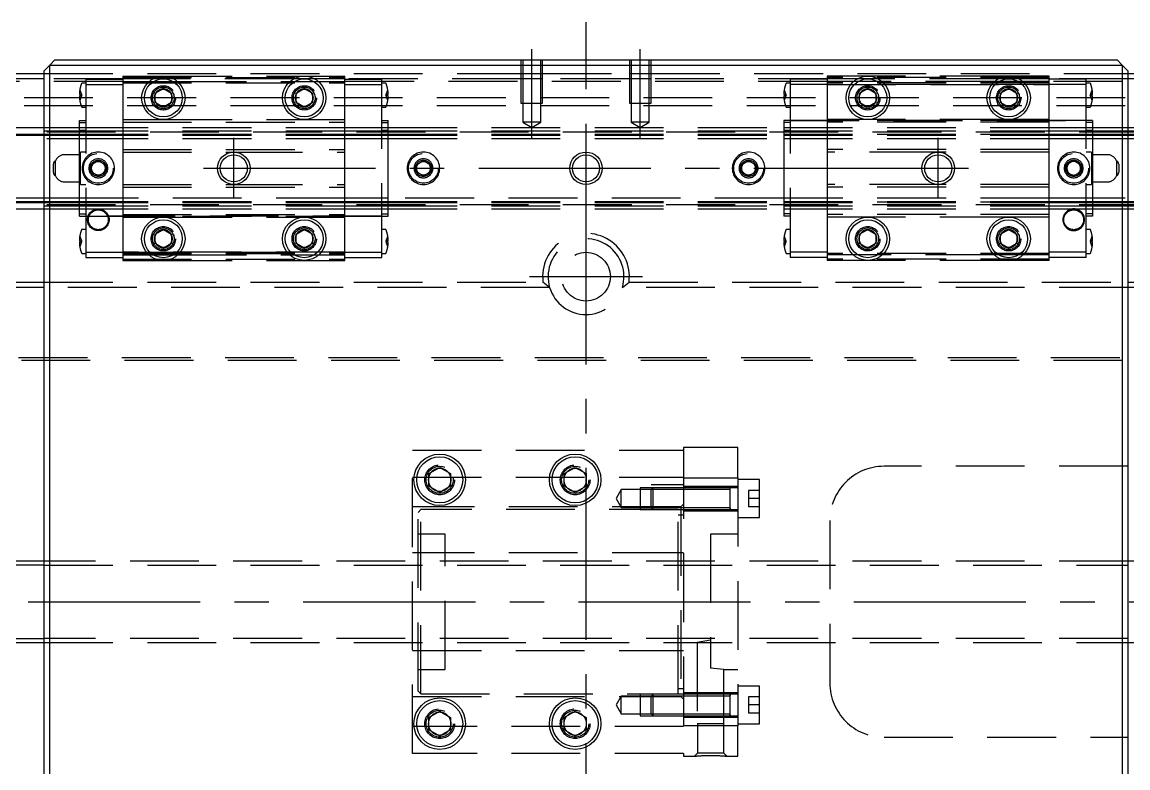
# Model space of a CAD drawing. Extents: x -48 to 827, y -352 to 107.
# Drawn here: x 185.9 to 390, y -30.7 to 107 of the extents above; entities that cross this region are included whole.
import ezdxf

# ---------------------------------------------------------------- set-up
doc = ezdxf.new("R2010")
doc.units = 0
doc.linetypes.add('CENTER', pattern=[50.8, 31.75, -6.35, 6.35, -6.35])
doc.linetypes.add('DASHED', pattern=[19.05, 12.7, -6.35])
doc.layers.get('0').update_dxf_attribs({"linetype": 'CONTINUOUS'})
doc.layers.add('CENTER', color=1, linetype='CENTER')

msp = doc.modelspace()

# ---------------------------------------------------------------- linework, layer by layer
at = {"color": 7, "linetype": 'CONTINUOUS'}
for p, q in [((192, 100), (191, 99)), ((192, 100), (388, 100)), ((389, 99), (388, 100)), ((191, 99), (190, 98)), ((190, -98), (190, 98)), ((191, 99), (191, -99)), ((389, 99), (191, 99)), ((390, 98), (389, 99)), ((389, -99), (389, 99)), ((390, 98), (390, -98)), ((190, 96.5), (1, 96.5)), ((2, 97.5), (190, 97.5)), ((390, 97.5), (578, 97.5)), ((579, 96.5), (390, 96.5)), ((210.5, 93.87), (212, 94.73)), ((212, 94.73), (213.5, 93.87)), ((236.5, 93.87), (238, 94.73)), ((238, 94.73), (239.5, 93.87)), ((340.5, 93.87), (342, 94.73)), ((342, 94.73), (343.5, 93.87)), ((366.5, 93.87), (368, 94.73)), ((368, 94.73), (369.5, 93.87)), ((210.5, 92.13), (210.5, 93.87)), ((212, 91.27), (210.5, 92.13)), ((213.5, 92.13), (212, 91.27)), ((213.5, 93.87), (213.5, 92.13)), ((236.5, 92.13), (236.5, 93.87)), ((238, 91.27), (236.5, 92.13)), ((239.5, 92.13), (238, 91.27)), ((239.5, 93.87), (239.5, 92.13)), ((340.5, 92.13), (340.5, 93.87)), ((342, 91.27), (340.5, 92.13)), ((343.5, 92.13), (342, 91.27)), ((343.5, 93.87), (343.5, 92.13)), ((366.5, 92.13), (366.5, 93.87)), ((368, 91.27), (366.5, 92.13)), ((369.5, 92.13), (368, 91.27)), ((369.5, 93.87), (369.5, 92.13)), ((0, 87.5), (190, 87.5)), ((0, 86.32), (190, 86.32)), ((0, 86.1), (190, 86.1)), ((390, 87.5), (580, 87.5)), ((390, 86.32), (580, 86.32)), ((390, 86.1), (580, 86.1)), ((0, 73.9), (190, 73.9)), ((0, 73.68), (190, 73.68)), ((390, 73.9), (580, 73.9)), ((390, 73.68), (580, 73.68)), ((0, 72.5), (190, 72.5)), ((390, 72.5), (580, 72.5)), ((210.5, 67.87), (212, 68.73)), ((210.5, 66.13), (210.5, 67.87)), ((212, 68.73), (213.5, 67.87)), ((213.5, 67.87), (213.5, 66.13)), ((236.5, 67.87), (238, 68.73)), ((236.5, 66.13), (236.5, 67.87)), ((238, 68.73), (239.5, 67.87)), ((239.5, 67.87), (239.5, 66.13)), ((340.5, 67.87), (342, 68.73)), ((340.5, 66.13), (340.5, 67.87)), ((342, 68.73), (343.5, 67.87)), ((343.5, 67.87), (343.5, 66.13)), ((366.5, 67.87), (368, 68.73)), ((366.5, 66.13), (366.5, 67.87)), ((368, 68.73), (369.5, 67.87)), ((369.5, 67.87), (369.5, 66.13)), ((212, 65.27), (210.5, 66.13)), ((213.5, 66.13), (212, 65.27)), ((238, 65.27), (236.5, 66.13)), ((239.5, 66.13), (238, 65.27)), ((342, 65.27), (340.5, 66.13)), ((343.5, 66.13), (342, 65.27)), ((368, 65.27), (366.5, 66.13)), ((369.5, 66.13), (368, 65.27)), ((190, 58), (176.71, 58)), ((177.94, 59), (190, 59)), ((390, 59), (402.06, 59)), ((403.29, 58), (390, 58)), ((261, 23.65), (263, 24.81)), ((263, 24.81), (265, 23.65)), ((286, 23.65), (288, 24.81)), ((288, 24.81), (290, 23.65)), ((261, 21.35), (261, 23.65)), ((265, 23.65), (265, 21.35)), ((286, 21.35), (286, 23.65)), ((290, 23.65), (290, 21.35)), ((263, 20.19), (261, 21.35)), ((265, 21.35), (263, 20.19)), ((288, 20.19), (286, 21.35)), ((290, 21.35), (288, 20.19)), ((190, 7.5), (40.5, 7.5)), ((530, 7.5), (390, 7.5)), ((40.5, -7.5), (190, -7.5)), ((390, -7.5), (530, -7.5)), ((261, -21.35), (263, -20.19)), ((263, -20.19), (265, -21.35)), ((286, -21.35), (288, -20.19)), ((288, -20.19), (290, -21.35)), ((261, -23.65), (261, -21.35)), ((265, -21.35), (265, -23.65)), ((286, -23.65), (286, -21.35)), ((290, -21.35), (290, -23.65)), ((263, -24.81), (261, -23.65)), ((265, -23.65), (263, -24.81)), ((288, -24.81), (286, -23.65)), ((290, -23.65), (288, -24.81))]:
    msp.add_line(p, q, dxfattribs=at)
at = {"color": 3, "linetype": 'DASHED'}
for p, q in [((278, 100), (278, 92)), ((278.35, 100), (278.35, 92)), ((281.65, 92), (281.65, 100)), ((282, 92), (282, 100)), ((298, 100), (298, 92)), ((298.35, 100), (298.35, 92)), ((301.65, 92), (301.65, 100)), ((302, 92), (302, 100)), ((204.5, 96), (0.5, 96)), ((190, 97.5), (278, 97.5)), ((204.5, 96.5), (190, 96.5)), ((197.7, 96.45), (204.5, 96.45)), ((197.7, 96.45), (197.7, 95.45)), ((204.5, 97), (212, 97)), ((204.5, 97), (204.5, 96)), ((204.5, 96.75), (245.5, 96.75)), ((210.06, 96.5), (204.5, 96.5)), ((204.5, 96), (204.5, 89)), ((204.5, 96), (209.35, 96)), ((209.35, 96), (210.2, 96)), ((212, 96.5), (210.06, 96.5)), ((210.2, 96), (213.8, 96)), ((212, 97), (238, 97)), ((213.94, 96.5), (212, 96.5)), ((213.8, 96), (214.65, 96)), ((236.06, 96.5), (213.94, 96.5)), ((214.65, 96), (235.35, 96)), ((235.35, 96), (236.2, 96)), ((238, 96.5), (236.06, 96.5)), ((236.2, 96), (239.8, 96)), ((238, 97), (245.5, 97)), ((239.94, 96.5), (238, 96.5)), ((239.8, 96), (240.65, 96)), ((245.5, 96.5), (239.94, 96.5)), ((240.65, 96), (245.5, 96)), ((245.5, 96), (245.5, 97)), ((278, 96.5), (245.5, 96.5)), ((245.5, 96.45), (252.3, 96.45)), ((245.5, 89), (245.5, 96)), ((334.5, 96), (245.5, 96)), ((252.3, 95.45), (252.3, 96.45)), ((278, 97.5), (282, 97.5)), ((282, 96.5), (278, 96.5)), ((282, 97.5), (298, 97.5)), ((298, 96.5), (282, 96.5)), ((298, 97.5), (302, 97.5)), ((302, 96.5), (298, 96.5)), ((302, 97.5), (390, 97.5)), ((334.5, 96.5), (302, 96.5)), ((327.7, 96.45), (327.7, 95.45)), ((334.5, 96.45), (327.7, 96.45)), ((334.5, 97), (334.5, 96)), ((342, 97), (334.5, 97)), ((375.5, 96.75), (334.5, 96.75)), ((340.06, 96.5), (334.5, 96.5)), ((334.5, 96), (334.5, 89)), ((339.35, 96), (334.5, 96)), ((340.2, 96), (339.35, 96)), ((342, 96.5), (340.06, 96.5)), ((343.8, 96), (340.2, 96)), ((368, 97), (342, 97)), ((343.94, 96.5), (342, 96.5)), ((344.65, 96), (343.8, 96)), ((366.06, 96.5), (343.94, 96.5)), ((365.35, 96), (344.65, 96)), ((366.2, 96), (365.35, 96)), ((368, 96.5), (366.06, 96.5)), ((369.8, 96), (366.2, 96)), ((375.5, 97), (368, 97)), ((369.94, 96.5), (368, 96.5)), ((370.65, 96), (369.8, 96)), ((375.5, 96.5), (369.94, 96.5)), ((375.5, 96), (370.65, 96)), ((375.5, 96), (375.5, 97)), ((390, 96.5), (375.5, 96.5)), ((382.3, 96.45), (375.5, 96.45)), ((375.5, 89), (375.5, 96)), ((579.5, 96), (375.5, 96)), ((382.3, 95.45), (382.3, 96.45)), ((196.58, 94.5), (196.9, 93.6)), ((197.7, 95.7), (196.99, 95.7)), ((197.7, 95.45), (197.7, 64.55)), ((197.7, 95.45), (204.5, 95.45)), ((204.5, 95.75), (245.5, 95.75)), ((245.5, 95.45), (252.3, 95.45)), ((253.01, 95.7), (252.3, 95.7)), ((252.3, 64.55), (252.3, 95.45)), ((253.1, 93.6), (253.42, 94.5)), ((326.58, 94.5), (326.9, 93.6)), ((327.7, 95.7), (326.99, 95.7)), ((327.7, 95.45), (327.7, 64.55)), ((334.5, 95.45), (327.7, 95.45)), ((375.5, 95.75), (334.5, 95.75)), ((375.5, 95.45), (334.5, 95.45)), ((334.5, 95.45), (375.5, 95.45)), ((382.3, 95.45), (375.5, 95.45)), ((383.01, 95.7), (382.3, 95.7)), ((382.3, 64.55), (382.3, 95.45)), ((383.1, 93.6), (383.42, 94.5)), ((580, 93), (0, 93)), ((196.5, 93.6), (196.58, 93.6)), ((196.58, 93.4), (196.5, 93.4)), ((196.58, 93.6), (196.9, 93.6)), ((196.58, 93.6), (196.58, 93.4)), ((196.9, 93.4), (196.58, 92.5)), ((196.58, 93.4), (196.9, 93.4)), ((196.9, 93.6), (196.94, 93.5)), ((196.9, 93.4), (196.94, 93.5)), ((210, 93), (210.03, 93.35)), ((236, 93), (236.02, 93.3)), ((253.1, 93.6), (253.06, 93.5)), ((253.1, 93.4), (253.06, 93.5)), ((253.42, 93.6), (253.1, 93.6)), ((253.42, 92.5), (253.1, 93.4)), ((253.42, 93.4), (253.1, 93.4)), ((253.42, 93.4), (253.42, 93.6)), ((253.42, 93.6), (253.5, 93.6)), ((253.5, 93.4), (253.42, 93.4)), ((278, 92), (282, 92)), ((278.35, 92), (278.35, 88.5)), ((281.65, 88.5), (281.65, 92)), ((298, 92), (302, 92)), ((298.35, 92), (298.35, 88.5)), ((301.65, 88.5), (301.65, 92)), ((326.5, 93.6), (326.58, 93.6)), ((326.58, 93.4), (326.5, 93.4)), ((326.58, 93.6), (326.9, 93.6)), ((326.58, 93.6), (326.58, 93.4)), ((326.9, 93.4), (326.58, 92.5)), ((326.58, 93.4), (326.9, 93.4)), ((326.9, 93.6), (326.94, 93.5)), ((326.9, 93.4), (326.94, 93.5)), ((340, 93), (340.02, 93.3)), ((366, 93), (366.02, 93.3)), ((383.1, 93.6), (383.06, 93.5)), ((383.1, 93.4), (383.06, 93.5)), ((383.42, 93.6), (383.1, 93.6)), ((383.42, 92.5), (383.1, 93.4)), ((383.42, 93.4), (383.1, 93.4)), ((383.42, 93.4), (383.42, 93.6)), ((383.42, 93.6), (383.5, 93.6)), ((383.5, 93.4), (383.42, 93.4)), ((580, 91.5), (0, 91.5)), ((196.99, 91.3), (197.7, 91.3)), ((252.3, 91.3), (253.01, 91.3)), ((326.99, 91.3), (327.7, 91.3)), ((382.3, 91.3), (383.01, 91.3)), ((196.5, 88.43), (196.5, 88.82)), ((196.5, 88.82), (197.7, 88.82)), ((196.5, 88.43), (197.7, 88.43)), ((196.5, 86.03), (196.5, 88.43)), ((204.5, 89), (204.5, 88.5)), ((204.5, 89), (212, 89)), ((204.5, 88.5), (204.5, 83.5)), ((204.5, 88.5), (245.5, 88.5)), ((212, 89), (238, 89)), ((238, 89), (245.5, 89)), ((245.5, 88.5), (245.5, 89)), ((245.5, 83.5), (245.5, 88.5)), ((252.3, 88.82), (253.5, 88.82)), ((252.3, 88.43), (253.5, 88.43)), ((253.5, 88.43), (253.5, 88.82)), ((253.5, 86.03), (253.5, 88.43)), ((278.35, 88.5), (280, 87.55)), ((281.65, 88.5), (278.35, 88.5)), ((280, 87.55), (281.65, 88.5)), ((298.35, 88.5), (300, 87.55)), ((301.65, 88.5), (298.35, 88.5)), ((300, 87.55), (301.65, 88.5)), ((326.5, 88.82), (326.5, 88.43)), ((375.5, 88.82), (326.5, 88.82)), ((326.5, 88.43), (326.5, 86.03)), ((327.7, 88.43), (326.5, 88.43)), ((327.7, 88.82), (382.3, 88.82)), ((334.5, 89), (334.5, 88.5)), ((342, 89), (334.5, 89)), ((334.5, 88.5), (334.5, 83.5)), ((375.5, 88.5), (334.5, 88.5)), ((368, 89), (342, 89)), ((375.5, 89), (368, 89)), ((375.5, 88.5), (375.5, 89)), ((383.5, 88.82), (375.5, 88.82)), ((375.5, 83.5), (375.5, 88.5)), ((383.5, 88.43), (382.3, 88.43)), ((383.5, 88.82), (383.5, 88.43)), ((383.5, 88.43), (383.5, 86.03)), ((0, 86.91), (190, 86.91)), ((0, 86.7), (580, 86.7)), ((0, 86.26), (196.5, 86.26)), ((190, 87.5), (196.5, 87.5)), ((190, 86.91), (196.5, 86.91)), ((190, 86.32), (196.5, 86.32)), ((190, 86.1), (196.5, 86.1)), ((196.5, 87.5), (245.5, 87.5)), ((196.5, 87.01), (197.7, 87.01)), ((196.5, 86.91), (245.5, 86.91)), ((196.5, 86.32), (245.5, 86.32)), ((196.5, 86.26), (245.5, 86.26)), ((196.5, 86.1), (245.5, 86.1)), ((196.5, 73.97), (196.5, 86.03)), ((245.5, 87.5), (253.5, 87.5)), ((245.5, 86.91), (253.5, 86.91)), ((245.5, 86.32), (253.5, 86.32)), ((245.5, 86.26), (253.5, 86.26)), ((245.5, 86.1), (253.5, 86.1)), ((252.3, 87.01), (253.5, 87.01)), ((253.5, 87.5), (326.5, 87.5)), ((253.5, 86.91), (326.5, 86.91)), ((253.5, 86.32), (326.5, 86.32)), ((253.5, 86.26), (326.5, 86.26)), ((253.5, 86.1), (326.5, 86.1)), ((253.5, 73.97), (253.5, 86.03)), ((326.5, 87.5), (375.5, 87.5)), ((326.5, 87.01), (327.7, 87.01)), ((326.5, 86.91), (375.5, 86.91)), ((326.5, 86.32), (375.5, 86.32)), ((375.5, 86.26), (326.5, 86.26)), ((326.5, 86.1), (375.5, 86.1)), ((326.5, 86.03), (326.5, 73.97)), ((375.5, 87.5), (383.5, 87.5)), ((375.5, 86.91), (383.5, 86.91)), ((375.5, 86.32), (383.5, 86.32)), ((383.5, 86.26), (375.5, 86.26)), ((375.5, 86.1), (383.5, 86.1)), ((382.3, 87.01), (383.5, 87.01)), ((383.5, 87.5), (390, 87.5)), ((383.5, 86.91), (390, 86.91)), ((383.5, 86.32), (390, 86.32)), ((383.5, 86.26), (580, 86.26)), ((383.5, 86.1), (390, 86.1)), ((383.5, 86.03), (383.5, 73.97)), ((390, 86.91), (580, 86.91)), ((0, 85.5), (196.5, 85.5)), ((196.5, 85.5), (245.5, 85.5)), ((245.5, 85.5), (253.5, 85.5)), ((253.5, 85.5), (326.5, 85.5)), ((326.5, 85.5), (375.5, 85.5)), ((375.5, 85.5), (383.5, 85.5)), ((383.5, 85.5), (580, 85.5)), ((196.7, 82.5), (193.75, 82.5)), ((197.7, 83), (196.7, 83)), ((196.7, 80), (196.7, 83)), ((204.5, 83.5), (245.5, 83.5)), ((204.5, 83.5), (204.5, 83)), ((204.5, 83), (225, 83)), ((204.5, 83), (204.5, 77)), ((225, 83), (245.5, 83)), ((245.5, 83), (245.5, 83.5)), ((245.5, 77), (245.5, 83)), ((334.5, 83.5), (334.5, 83)), ((375.5, 83.5), (334.5, 83.5)), ((334.5, 83), (334.5, 77)), ((355, 83), (334.5, 83)), ((375.5, 83), (355, 83)), ((375.5, 83), (375.5, 83.5)), ((375.5, 77), (375.5, 83)), ((383.3, 83), (382.3, 83)), ((383.3, 83), (383.3, 77)), ((386.25, 82.5), (383.3, 82.5)), ((191.7, 80), (191.7, 80.75)), ((191.7, 79.25), (191.7, 80)), ((192.12, 80), (192.12, 81.39)), ((192.12, 78.61), (192.12, 80)), ((196.7, 77), (196.7, 80)), ((198.5, 80), (198.52, 80.22)), ((198.75, 80.72), (200, 81.44)), ((198.75, 79.28), (198.75, 80.72)), ((200, 81.44), (201.25, 80.72)), ((201.25, 80.72), (201.25, 79.28)), ((258.5, 80), (258.52, 80.25)), ((258.75, 80.72), (260, 81.44)), ((258.75, 79.28), (258.75, 80.72)), ((260, 81.44), (261.25, 80.72)), ((261.25, 80.72), (261.25, 79.28)), ((318.5, 80), (318.52, 80.22)), ((318.75, 80.72), (320, 81.44)), ((318.75, 79.28), (318.75, 80.72)), ((320, 81.44), (321.25, 80.72)), ((321.25, 80.72), (321.25, 79.28)), ((378.5, 80), (378.52, 80.22)), ((378.75, 80.72), (380, 81.44)), ((378.75, 79.28), (378.75, 80.72)), ((380, 81.44), (381.25, 80.72)), ((381.25, 80.72), (381.25, 79.28)), ((387.88, 81.39), (387.88, 80)), ((387.88, 80), (387.88, 78.61)), ((388.3, 80.75), (388.3, 80)), ((388.3, 80), (388.3, 79.25)), ((200, 78.56), (198.75, 79.28)), ((201.25, 79.28), (200, 78.56)), ((260, 78.56), (258.75, 79.28)), ((261.25, 79.28), (260, 78.56)), ((320, 78.56), (318.75, 79.28)), ((321.25, 79.28), (320, 78.56)), ((380, 78.56), (378.75, 79.28)), ((381.25, 79.28), (380, 78.56)), ((193.75, 77.5), (196.7, 77.5)), ((196.7, 77), (197.7, 77)), ((204.5, 77), (204.5, 76.5)), ((204.5, 77), (225, 77)), ((204.5, 76.5), (204.5, 71.5)), ((204.5, 76.5), (245.5, 76.5)), ((225, 77), (245.5, 77)), ((245.5, 76.5), (245.5, 77)), ((245.5, 71.5), (245.5, 76.5)), ((334.5, 77), (334.5, 76.5)), ((355, 77), (334.5, 77)), ((334.5, 76.5), (334.5, 71.5)), ((375.5, 76.5), (334.5, 76.5)), ((375.5, 77), (355, 77)), ((375.5, 76.5), (375.5, 77)), ((375.5, 71.5), (375.5, 76.5)), ((382.3, 77), (383.3, 77)), ((383.3, 77.5), (386.25, 77.5)), ((196.5, 74.5), (0, 74.5)), ((0, 73.74), (196.5, 73.74)), ((190, 73.9), (196.5, 73.9)), ((190, 73.68), (196.5, 73.68)), ((245.5, 74.5), (196.5, 74.5)), ((196.5, 71.57), (196.5, 73.97)), ((196.5, 73.9), (245.5, 73.9)), ((196.5, 73.74), (245.5, 73.74)), ((196.5, 73.68), (245.5, 73.68)), ((253.5, 74.5), (245.5, 74.5)), ((245.5, 73.9), (253.5, 73.9)), ((245.5, 73.74), (253.5, 73.74)), ((245.5, 73.68), (253.5, 73.68)), ((326.5, 74.5), (253.5, 74.5)), ((253.5, 71.57), (253.5, 73.97)), ((253.5, 73.9), (326.5, 73.9)), ((253.5, 73.74), (326.5, 73.74)), ((253.5, 73.68), (326.5, 73.68)), ((375.5, 74.5), (326.5, 74.5)), ((326.5, 73.97), (326.5, 71.57)), ((326.5, 73.9), (375.5, 73.9)), ((375.5, 73.74), (326.5, 73.74)), ((326.5, 73.68), (375.5, 73.68)), ((383.5, 74.5), (375.5, 74.5)), ((375.5, 73.9), (383.5, 73.9)), ((383.5, 73.74), (375.5, 73.74)), ((375.5, 73.68), (383.5, 73.68)), ((580, 74.5), (383.5, 74.5)), ((383.5, 73.97), (383.5, 71.57)), ((383.5, 73.9), (390, 73.9)), ((383.5, 73.74), (580, 73.74)), ((383.5, 73.68), (390, 73.68)), ((0, 73.3), (580, 73.3)), ((0, 73.09), (190, 73.09)), ((190, 73.09), (196.5, 73.09)), ((190, 72.5), (196.5, 72.5)), ((196.5, 73.09), (245.5, 73.09)), ((197.7, 72.99), (196.5, 72.99)), ((196.5, 72.5), (245.5, 72.5)), ((196.5, 71.18), (196.5, 71.57)), ((196.5, 71.57), (197.7, 71.57)), ((204.5, 71.5), (245.5, 71.5)), ((204.5, 71.5), (204.5, 71)), ((245.5, 73.09), (253.5, 73.09)), ((245.5, 72.5), (253.5, 72.5)), ((245.5, 71), (245.5, 71.5)), ((253.5, 72.99), (252.3, 72.99)), ((252.3, 71.57), (253.5, 71.57)), ((253.5, 73.09), (326.5, 73.09)), ((253.5, 72.5), (326.5, 72.5)), ((253.5, 71.18), (253.5, 71.57)), ((326.5, 73.09), (375.5, 73.09)), ((327.7, 72.99), (326.5, 72.99)), ((326.5, 72.5), (375.5, 72.5)), ((326.5, 71.57), (326.5, 71.18)), ((327.7, 71.57), (326.5, 71.57)), ((334.5, 71.5), (334.5, 71)), ((375.5, 71.5), (334.5, 71.5)), ((375.5, 73.09), (383.5, 73.09)), ((375.5, 72.5), (383.5, 72.5)), ((375.5, 71), (375.5, 71.5)), ((383.5, 72.99), (382.3, 72.99)), ((383.5, 71.57), (382.3, 71.57)), ((383.5, 73.09), (390, 73.09)), ((383.5, 72.5), (390, 72.5)), ((383.5, 71.57), (383.5, 71.18)), ((390, 73.09), (580, 73.09)), ((196.5, 71.18), (245.5, 71.18)), ((252.3, 71.18), (197.7, 71.18)), ((204.5, 71), (204.5, 64)), ((204.5, 71), (212, 71)), ((212, 71), (238, 71)), ((238, 71), (245.5, 71)), ((245.5, 71.18), (253.5, 71.18)), ((245.5, 64), (245.5, 71)), ((327.7, 71.18), (326.5, 71.18)), ((334.5, 71), (334.5, 64)), ((342, 71), (334.5, 71)), ((368, 71), (342, 71)), ((375.5, 71), (368, 71)), ((375.5, 64), (375.5, 71)), ((383.5, 71.18), (382.3, 71.18)), ((196.58, 67.5), (196.9, 66.6)), ((197.7, 68.7), (196.99, 68.7)), ((210, 67), (210.03, 67.35)), ((253.01, 68.7), (252.3, 68.7)), ((253.1, 66.6), (253.42, 67.5)), ((326.58, 67.5), (326.9, 66.6)), ((327.7, 68.7), (326.99, 68.7)), ((383.01, 68.7), (382.3, 68.7)), ((383.1, 66.6), (383.42, 67.5)), ((196.5, 66.6), (196.58, 66.6)), ((196.58, 66.4), (196.5, 66.4)), ((196.58, 66.6), (196.9, 66.6)), ((196.58, 66.6), (196.58, 66.4)), ((196.9, 66.4), (196.58, 65.5)), ((196.58, 66.4), (196.9, 66.4)), ((196.9, 66.6), (196.94, 66.5)), ((196.9, 66.4), (196.94, 66.5)), ((236, 67), (236.02, 67.3)), ((253.1, 66.6), (253.06, 66.5)), ((253.1, 66.4), (253.06, 66.5)), ((253.42, 66.6), (253.1, 66.6)), ((253.42, 65.5), (253.1, 66.4)), ((253.42, 66.4), (253.1, 66.4)), ((253.42, 66.4), (253.42, 66.6)), ((253.42, 66.6), (253.5, 66.6)), ((253.5, 66.4), (253.42, 66.4)), ((326.5, 66.6), (326.58, 66.6)), ((326.58, 66.4), (326.5, 66.4)), ((326.58, 66.6), (326.9, 66.6)), ((326.58, 66.6), (326.58, 66.4)), ((326.9, 66.4), (326.58, 65.5)), ((326.58, 66.4), (326.9, 66.4)), ((326.9, 66.6), (326.94, 66.5)), ((326.9, 66.4), (326.94, 66.5)), ((340, 67), (340.02, 67.3)), ((366, 67), (366.02, 67.3)), ((383.1, 66.6), (383.06, 66.5)), ((383.1, 66.4), (383.06, 66.5)), ((383.42, 66.6), (383.1, 66.6)), ((383.42, 65.5), (383.1, 66.4)), ((383.42, 66.4), (383.1, 66.4)), ((383.42, 66.4), (383.42, 66.6)), ((383.42, 66.6), (383.5, 66.6)), ((383.5, 66.4), (383.42, 66.4)), ((196.99, 64.3), (197.7, 64.3)), ((197.7, 64.55), (197.7, 63.55)), ((197.7, 64.55), (204.5, 64.55)), ((197.7, 63.55), (204.5, 63.55)), ((204.5, 64.55), (245.5, 64.55)), ((245.5, 64.55), (204.5, 64.55)), ((204.5, 64.25), (245.5, 64.25)), ((204.5, 64), (204.5, 63)), ((204.5, 64), (209.35, 64)), ((209.35, 64), (210.2, 64)), ((210.2, 64), (213.8, 64)), ((213.8, 64), (214.65, 64)), ((214.65, 64), (235.35, 64)), ((235.35, 64), (236.2, 64)), ((236.2, 64), (239.8, 64)), ((239.8, 64), (240.65, 64)), ((240.65, 64), (245.5, 64)), ((245.5, 64.55), (252.3, 64.55)), ((245.5, 63), (245.5, 64)), ((245.5, 63.55), (252.3, 63.55)), ((252.3, 63.55), (252.3, 64.55)), ((252.3, 64.3), (253.01, 64.3)), ((326.99, 64.3), (327.7, 64.3)), ((327.7, 64.55), (327.7, 63.55)), ((334.5, 64.55), (327.7, 64.55)), ((334.5, 63.55), (327.7, 63.55)), ((375.5, 64.25), (334.5, 64.25)), ((334.5, 64), (334.5, 63)), ((339.35, 64), (334.5, 64)), ((340.2, 64), (339.35, 64)), ((343.8, 64), (340.2, 64)), ((344.65, 64), (343.8, 64)), ((365.35, 64), (344.65, 64)), ((366.2, 64), (365.35, 64)), ((369.8, 64), (366.2, 64)), ((370.65, 64), (369.8, 64)), ((375.5, 64), (370.65, 64)), ((382.3, 64.55), (375.5, 64.55)), ((375.5, 63), (375.5, 64)), ((382.3, 63.55), (375.5, 63.55)), ((382.3, 63.55), (382.3, 64.55)), ((382.3, 64.3), (383.01, 64.3)), ((204.5, 63.25), (245.5, 63.25)), ((204.5, 63), (212, 63)), ((212, 63), (238, 63)), ((238, 63), (245.5, 63)), ((375.5, 63.25), (334.5, 63.25)), ((342, 63), (334.5, 63)), ((368, 63), (342, 63)), ((375.5, 63), (368, 63)), ((190, 59), (282.06, 59)), ((283.29, 58), (190, 58)), ((283.29, 58), (282.06, 59)), ((296.71, 58), (297.94, 59)), ((390, 58), (296.71, 58)), ((297.94, 59), (390, 59)), ((579, 45), (1, 45)), ((579.5, 44.5), (0.5, 44.5)), ((258, 28), (308, 28)), ((258, -28), (258, 28)), ((318, 28.5), (308, 28.5)), ((308, 28.5), (308, 28)), ((308, 28), (308, -28)), ((318, 22.87), (318, 28.5)), ((390, 25), (345, 25)), ((258, 23), (308, 23)), ((265.48, 22.79), (265.5, 22.5)), ((285.5, 22.5), (285.53, 22.91)), ((308, 22.87), (318, 22.87)), ((318, 22.87), (318, -22.87)), ((322, 22.55), (318, 22.55)), ((322, 15.55), (322, 22.55)), ((296.5, 20.7), (295.55, 19.05)), ((296.5, 17.4), (296.5, 20.7)), ((300, 20.7), (296.5, 20.7)), ((300, 21.05), (300, 17.05)), ((302.35, 21.05), (300, 21.05)), ((302, 20.7), (300, 20.7)), ((308, 21.59), (302, 21.59)), ((302.35, 21.05), (302, 20.7)), ((302, 17.4), (302, 20.7)), ((308, 20.7), (302, 20.7)), ((308, 20.7), (302, 20.7)), ((302.35, 21.05), (302.35, 17.05)), ((308, 21.05), (302.35, 21.05)), ((308, 21.05), (302.35, 21.05)), ((318, 21.3), (308, 21.3)), ((316.6, 21.05), (308, 21.05)), ((316.6, 20.7), (308, 20.7)), ((318, 21.05), (316.59, 21.05)), ((316.6, 17.05), (316.6, 21.05)), ((316.6, 17.05), (316.6, 21.05)), ((316.6, 17.27), (316.6, 20.84)), ((320, 20.55), (320, 19.05)), ((322, 20.55), (320, 20.55)), ((295.55, 19.05), (296.5, 17.4)), ((322, 19.05), (320, 19.05)), ((320, 19.05), (320, 17.55)), ((307.5, 17.5), (258, 17.5)), ((259.5, 17), (259, 16.5)), ((259, -16.5), (259, 16.5)), ((307, 17), (259.5, 17)), ((259.5, -17), (259.5, 17)), ((296.5, 17.4), (300, 17.4)), ((300, 17.4), (302, 17.4)), ((300, 17.05), (302.35, 17.05)), ((302, 17.4), (302.35, 17.05)), ((302, 17.4), (308, 17.4)), ((302.35, 17.05), (308, 17.05)), ((302.35, 17.05), (308, 17.05)), ((307, -17), (307, 17)), ((308, 18), (307.5, 17.5)), ((307.5, 17.5), (307.5, -17.5)), ((308, 17.4), (316.6, 17.4)), ((308, 17.05), (316.6, 17.05)), ((308, 16.8), (318, 16.8)), ((316.59, 17.05), (318, 17.05)), ((316.6, 17.05), (316.6, 17.27)), ((316.6, 17.27), (316.6, 17.05)), ((316.6, 17.05), (316.6, 17.05)), ((322, 17.55), (320, 17.55)), ((308, 16), (307, 16)), ((318, 15.55), (322, 15.55)), ((335, 15), (335, -15)), ((264, 12.5), (259, 12.5)), ((264, -12.5), (264, 12.5)), ((318, 12.5), (313, 12.5)), ((313, 12.5), (313, -12.26)), ((307.5, 9), (258, 9)), ((308, 9), (307.5, 9)), ((390, 7.5), (190, 7.5)), ((190, 6.75), (390, 6.75)), ((390, -6.75), (190, -6.75)), ((190, -7.5), (390, -7.5)), ((313, -7.09), (310.54, -7.5)), ((310.54, -7.5), (310.54, -22.5)), ((310.54, -7.5), (310.55, -7.5)), ((258, -9), (307.5, -9)), ((307.5, -9), (308, -9)), ((259, -12.5), (264, -12.5)), ((315.46, -12.5), (313, -12.26)), ((315.46, -22.5), (315.46, -12.5)), ((315.46, -12.5), (318, -12.5)), ((307, -16), (308, -16)), ((322, -15.55), (318, -15.55)), ((322, -22.55), (322, -15.55)), ((258, -17.5), (307.5, -17.5)), ((259, -16.5), (259.5, -17)), ((259.5, -17), (307, -17)), ((296.5, -17.4), (295.55, -19.05)), ((296.5, -20.7), (296.5, -17.4)), ((300, -17.4), (296.5, -17.4)), ((300, -17.05), (300, -21.05)), ((302.35, -17.05), (300, -17.05)), ((302, -17.4), (300, -17.4)), ((302.35, -17.05), (302, -17.4)), ((302, -20.7), (302, -17.4)), ((308, -17.4), (302, -17.4)), ((308, -17.4), (302, -17.4)), ((302.35, -17.05), (302.35, -21.05)), ((308, -17.05), (302.35, -17.05)), ((307.5, -17.5), (308, -18)), ((318, -16.8), (308, -16.8)), ((316.6, -17.05), (308, -17.05)), ((316.6, -17.4), (308, -17.4)), ((318, -17.05), (316.59, -17.05)), ((316.6, -21.05), (316.6, -17.05)), ((316.6, -21.05), (316.6, -17.05)), ((316.6, -17.4), (316.6, -17.05)), ((316.6, -17.27), (316.6, -17.05)), ((316.6, -17.05), (316.6, -17.27)), ((316.6, -20.84), (316.6, -17.27)), ((316.6, -20.7), (316.6, -17.4)), ((320, -17.55), (320, -19.05)), ((322, -17.55), (320, -17.55)), ((295.55, -19.05), (296.5, -20.7)), ((322, -19.05), (320, -19.05)), ((320, -19.05), (320, -20.55)), ((260.5, -22.5), (260.53, -22.09)), ((285.5, -22.5), (285.53, -22.09)), ((296.5, -20.7), (300, -20.7)), ((300, -20.7), (302, -20.7)), ((300, -21.05), (302.35, -21.05)), ((302, -20.7), (308, -20.7)), ((302, -20.7), (302.35, -21.05)), ((302, -20.7), (308, -20.7)), ((302.35, -21.05), (308, -21.05)), ((302.35, -21.05), (308, -21.05)), ((308, -20.7), (316.6, -20.7)), ((308, -21.05), (316.6, -21.05)), ((308, -21.3), (318, -21.3)), ((316.59, -21.05), (318, -21.05)), ((316.6, -21.05), (316.6, -20.7)), ((316.6, -21.05), (316.6, -20.84)), ((316.6, -20.84), (316.6, -21.05)), ((322, -20.55), (320, -20.55)), ((308, -23), (258, -23)), ((318, -22.87), (308, -22.87)), ((315.46, -22.5), (310.54, -22.5)), ((310.55, -22.5), (310.55, -27.95)), ((315.45, -27.95), (315.45, -22.5)), ((318, -22.55), (322, -22.55)), ((318, -28.5), (318, -22.87)), ((345, -25), (390, -25)), ((308, -28), (258, -28)), ((308, -28), (308, -28.5)), ((308, -28.5), (310, -28.5)), ((310.55, -27.95), (310, -28.5)), ((310, -28.5), (310.01, -28.5)), ((310, -28.5), (310, -28.5)), ((310.01, -28.5), (310.02, -28.5)), ((310.02, -28.5), (310.04, -28.5)), ((310.04, -28.5), (310.06, -28.49)), ((310.06, -28.49), (310.08, -28.49)), ((310.08, -28.49), (310.11, -28.49)), ((310.11, -28.49), (310.15, -28.49)), ((310.15, -28.49), (310.19, -28.48)), ((310.19, -28.48), (310.24, -28.48)), ((310.24, -28.48), (310.3, -28.47)), ((310.3, -28.47), (310.37, -28.47)), ((310.37, -28.47), (310.44, -28.46)), ((310.44, -28.46), (310.52, -28.45)), ((310.52, -28.45), (310.61, -28.45)), ((315.45, -27.95), (310.55, -27.95)), ((310.61, -28.45), (310.7, -28.44)), ((310.7, -28.44), (310.8, -28.43)), ((310.8, -28.43), (310.9, -28.43)), ((310.9, -28.43), (311.01, -28.42)), ((311.01, -28.42), (311.12, -28.41)), ((311.12, -28.41), (311.24, -28.41)), ((311.24, -28.41), (311.36, -28.4)), ((311.36, -28.4), (311.48, -28.39)), ((311.48, -28.39), (311.61, -28.39)), ((311.61, -28.39), (311.74, -28.38)), ((311.74, -28.38), (311.87, -28.38)), ((311.87, -28.38), (312.01, -28.37)), ((312.01, -28.37), (312.15, -28.37)), ((312.15, -28.37), (312.29, -28.36)), ((312.29, -28.36), (312.43, -28.36)), ((312.43, -28.36), (312.57, -28.36)), ((312.57, -28.36), (312.71, -28.36)), ((312.71, -28.36), (312.85, -28.36)), ((312.85, -28.36), (313, -28.36)), ((313, -28.36), (313.15, -28.36)), ((313.15, -28.36), (313.29, -28.36)), ((313.29, -28.36), (313.43, -28.36)), ((313.43, -28.36), (313.57, -28.36)), ((313.57, -28.36), (313.71, -28.36)), ((313.71, -28.36), (313.85, -28.37)), ((313.85, -28.37), (313.99, -28.37)), ((313.99, -28.37), (314.13, -28.38)), ((314.13, -28.38), (314.26, -28.38)), ((314.26, -28.38), (314.39, -28.39)), ((314.39, -28.39), (314.52, -28.39)), ((314.52, -28.39), (314.64, -28.4)), ((314.64, -28.4), (314.76, -28.41)), ((314.76, -28.41), (314.88, -28.41)), ((314.88, -28.41), (314.99, -28.42)), ((314.99, -28.42), (315.1, -28.43)), ((315.1, -28.43), (315.2, -28.43)), ((315.2, -28.43), (315.3, -28.44)), ((315.3, -28.44), (315.39, -28.45)), ((315.39, -28.45), (315.48, -28.45)), ((316, -28.5), (315.45, -27.95)), ((315.48, -28.45), (315.54, -28.46)), ((315.54, -28.46), (315.6, -28.46)), ((315.6, -28.46), (315.66, -28.47)), ((315.66, -28.47), (315.71, -28.47)), ((315.71, -28.47), (315.76, -28.48)), ((315.76, -28.48), (315.81, -28.48)), ((315.81, -28.48), (315.85, -28.49)), ((315.85, -28.49), (315.89, -28.49)), ((315.89, -28.49), (315.92, -28.49)), ((315.92, -28.49), (315.94, -28.49)), ((315.94, -28.49), (315.97, -28.5)), ((315.97, -28.5), (315.99, -28.5)), ((315.99, -28.5), (316, -28.5)), ((316, -28.5), (316, -28.5)), ((316, -28.5), (318, -28.5)), ((316, -28.5), (316, -28.5))]:
    msp.add_line(p, q, dxfattribs=at)
at = {"color": 3, "linetype": 'CONTINUOUS'}
for p, q in [((190, 6.75), (40.5, 6.75)), ((40.5, -6.75), (190, -6.75))]:
    msp.add_line(p, q, dxfattribs=at)
at = {"color": 7, "linetype": 'CONTINUOUS'}
for centre, radius in [((212, 93), 4), ((212, 93), 3.5), ((238, 93), 4), ((238, 93), 3.5), ((342, 93), 4), ((342, 93), 3.5), ((368, 93), 4), ((368, 93), 3.5), ((225, 80), 2.5), ((290, 80), 3), ((290, 80), 2.5), ((355, 80), 2.5), ((212, 67), 4), ((212, 67), 3.5), ((238, 67), 4), ((238, 67), 3.5), ((342, 67), 4), ((342, 67), 3.5), ((368, 67), 4), ((368, 67), 3.5), ((263, 22.5), 4.75), ((263, 22.5), 4.25), ((288, 22.5), 4.75), ((288, 22.5), 4.25), ((263, -22.5), 4.75), ((263, -22.5), 4.25), ((288, -22.5), 4.75), ((288, -22.5), 4.25)]:
    msp.add_circle(centre, radius, dxfattribs=at)
at = {"color": 3, "linetype": 'DASHED'}
for centre, radius in [((212, 93), 2.25), ((212, 93), 2), ((212, 93), 1.62), ((238, 93), 2.25), ((238, 93), 2), ((238, 93), 1.62), ((342, 93), 2.25), ((342, 93), 2), ((342, 93), 1.62), ((368, 93), 2.25), ((368, 93), 2), ((368, 93), 1.62), ((200, 80), 2.75), ((260, 80), 2.75), ((320, 80), 2.75), ((380, 80), 2.75), ((200, 80), 1.5), ((200, 80), 1.25), ((260, 80), 1.5), ((260, 80), 1.25), ((320, 80), 1.5), ((320, 80), 1.25), ((380, 80), 1.5), ((200, 70.5), 2), ((200, 70.5), 1.83), ((380, 70.5), 1.83), ((212, 67), 2.25), ((212, 67), 2), ((212, 67), 1.62), ((238, 67), 2.25), ((238, 67), 2), ((238, 67), 1.62), ((342, 67), 2.25), ((342, 67), 2), ((342, 67), 1.62), ((368, 67), 2.25), ((368, 67), 2), ((368, 67), 1.62), ((290, 60), 4.5), ((263, 22.5), 2.75), ((263, 22.5), 2.5), ((288, 22.5), 2.75), ((288, 22.5), 2.5), ((263, -22.5), 2.75), ((263, -22.5), 2.5), ((288, -22.5), 2.75), ((288, -22.5), 2.5)]:
    msp.add_circle(centre, radius, dxfattribs=at)
at = {"color": 3, "linetype": 'CONTINUOUS'}
for centre in [(225, 80), (355, 80)]:
    msp.add_circle(centre, 3, dxfattribs=at)
at = {"color": 3, "linetype": 'DASHED'}
for centre, radius, start, end in [((202.5, 93.5), 6, 170.4203, 179.0449), ((202.5, 93.5), 6, 159.1494, 170.4059), ((196.99, 95.6), 0.1, 90, 159.1494), ((212, 93), 1.62, 141.8413, 158.1587), ((212, 93), 1.65, 144.62, 155.38), ((212, 93), 1.65, 95.38, 144.62), ((212, 93), 1.62, 98.1587, 141.8413), ((212, 93), 1.62, 81.8413, 98.1587), ((212, 93), 1.65, 84.62, 95.38), ((212, 93), 1.65, 35.38, 84.62), ((212, 93), 1.62, 38.1587, 81.8413), ((212, 93), 1.62, 21.8413, 38.1587), ((212, 93), 1.65, 24.62, 35.38), ((238, 93), 1.62, 141.8413, 158.1587), ((238, 93), 1.65, 144.62, 155.38), ((238, 93), 1.65, 95.38, 144.62), ((238, 93), 1.62, 98.1587, 141.8413), ((238, 93), 1.62, 81.8413, 98.1587), ((238, 93), 1.65, 84.62, 95.38), ((238, 93), 1.65, 35.38, 84.62), ((238, 93), 1.62, 38.1587, 81.8413), ((238, 93), 1.62, 21.8413, 38.1587), ((238, 93), 1.65, 24.62, 35.38), ((253.01, 95.6), 0.1, 20.8506, 90), ((247.5, 93.5), 6, 9.5941, 20.8506), ((247.5, 93.5), 6, 0.9551, 9.5797), ((332.5, 93.5), 6, 170.4203, 179.0449), ((332.5, 93.5), 6, 159.1494, 170.4059), ((326.99, 95.6), 0.1, 90, 159.1494), ((342, 93), 1.62, 141.8413, 158.1587), ((342, 93), 1.65, 144.62, 155.38), ((342, 93), 1.65, 95.38, 144.62), ((342, 93), 1.62, 98.1587, 141.8413), ((342, 93), 1.62, 81.8413, 98.1587), ((342, 93), 1.65, 84.62, 95.38), ((342, 93), 1.65, 35.38, 84.62), ((342, 93), 1.62, 38.1587, 81.8413), ((342, 93), 1.62, 21.8413, 38.1587), ((342, 93), 1.65, 24.62, 35.38), ((368, 93), 1.62, 141.8413, 158.1587), ((368, 93), 1.65, 144.62, 155.38), ((368, 93), 1.65, 95.38, 144.62), ((368, 93), 1.62, 98.1587, 141.8413), ((368, 93), 1.62, 81.8413, 98.1587), ((368, 93), 1.65, 84.62, 95.38), ((368, 93), 1.65, 35.38, 84.62), ((368, 93), 1.62, 38.1587, 81.8413), ((368, 93), 1.62, 21.8413, 38.1587), ((368, 93), 1.65, 24.62, 35.38), ((383.01, 95.6), 0.1, 20.8506, 90), ((377.5, 93.5), 6, 9.5941, 20.8506), ((377.5, 93.5), 6, 0.9551, 9.5797), ((202.5, 93.5), 6, 180.9551, 189.5797), ((202.5, 93.5), 6, 189.5941, 200.8506), ((212, 93), 1.65, 155.38, 180), ((212, 93), 1.65, 180, 204.62), ((212, 93), 1.62, 158.1587, 201.8413), ((212, 93), 1.62, 201.8413, 218.1587), ((212, 93), 1.65, 204.62, 215.38), ((212, 93), 1.65, 215.38, 264.62), ((212, 93), 1.62, 218.1587, 261.8413), ((212, 93), 1.65, 275.38, 324.62), ((212, 93), 1.62, 278.1587, 321.8413), ((212, 93), 1.62, 321.8413, 338.1587), ((212, 93), 1.65, 324.62, 335.38), ((212, 93), 1.65, 335.38, 24.62), ((212, 93), 1.62, 0, 21.8413), ((212, 93), 1.62, 338.1587, 0), ((238, 93), 1.65, 155.38, 180), ((238, 93), 1.65, 180, 204.62), ((238, 93), 1.62, 158.1587, 201.8413), ((238, 93), 1.62, 201.8413, 218.1587), ((238, 93), 1.65, 204.62, 215.38), ((238, 93), 1.65, 215.38, 264.62), ((238, 93), 1.62, 218.1587, 261.8413), ((238, 93), 1.65, 275.38, 324.62), ((238, 93), 1.62, 278.1587, 321.8413), ((238, 93), 1.62, 321.8413, 338.1587), ((238, 93), 1.65, 324.62, 335.38), ((238, 93), 1.65, 335.38, 24.62), ((238, 93), 1.62, 0, 21.8413), ((238, 93), 1.62, 338.1587, 0), ((247.5, 93.5), 6, 339.1494, 350.4059), ((247.5, 93.5), 6, 350.4203, 359.0449), ((332.5, 93.5), 6, 180.9551, 189.5797), ((332.5, 93.5), 6, 189.5941, 200.8506), ((342, 93), 1.65, 155.38, 180), ((342, 93), 1.65, 180, 204.62), ((342, 93), 1.62, 158.1587, 201.8413), ((342, 93), 1.62, 201.8413, 218.1587), ((342, 93), 1.65, 204.62, 215.38), ((342, 93), 1.65, 215.38, 264.62), ((342, 93), 1.62, 218.1587, 261.8413), ((342, 93), 1.65, 275.38, 324.62), ((342, 93), 1.62, 278.1587, 321.8413), ((342, 93), 1.62, 321.8413, 338.1587), ((342, 93), 1.65, 324.62, 335.38), ((342, 93), 1.65, 335.38, 24.62), ((342, 93), 1.62, 0, 21.8413), ((342, 93), 1.62, 338.1587, 0), ((368, 93), 1.65, 155.38, 180), ((368, 93), 1.65, 180, 204.62), ((368, 93), 1.62, 158.1587, 201.8413), ((368, 93), 1.62, 201.8413, 218.1587), ((368, 93), 1.65, 204.62, 215.38), ((368, 93), 1.65, 215.38, 264.62), ((368, 93), 1.62, 218.1587, 261.8413), ((368, 93), 1.65, 275.38, 324.62), ((368, 93), 1.62, 278.1587, 321.8413), ((368, 93), 1.62, 321.8413, 338.1587), ((368, 93), 1.65, 324.62, 335.38), ((368, 93), 1.65, 335.38, 24.62), ((368, 93), 1.62, 0, 21.8413), ((368, 93), 1.62, 338.1587, 0), ((377.5, 93.5), 6, 339.1494, 350.4059), ((377.5, 93.5), 6, 350.4203, 359.0449), ((196.99, 91.4), 0.1, 200.8506, 270), ((212, 93), 1.62, 261.8413, 278.1587), ((212, 93), 1.65, 264.62, 275.38), ((238, 93), 1.62, 261.8413, 278.1587), ((238, 93), 1.65, 264.62, 275.38), ((253.01, 91.4), 0.1, 270, 339.1494), ((326.99, 91.4), 0.1, 200.8506, 270), ((342, 93), 1.62, 261.8413, 278.1587), ((342, 93), 1.65, 264.62, 275.38), ((368, 93), 1.62, 261.8413, 278.1587), ((368, 93), 1.65, 264.62, 275.38), ((383.01, 91.4), 0.1, 270, 339.1494), ((193.75, 80.75), 1.75, 90, 158.4596), ((200, 80), 3, 0, 180), ((200, 80), 1.75, 0, 180), ((260, 80), 3, 0, 180), ((260, 80), 1.75, 0, 180), ((320, 80), 3, 0, 180), ((320, 80), 1.75, 0, 180), ((380, 80), 3, 0, 180), ((380, 80), 1.75, 0, 180), ((386.25, 80.75), 1.75, 21.5404, 90), ((192.4, 80.75), 0.7, 113.3901, 180), ((200, 80), 3, 180, 0), ((200, 80), 1.75, 180, 0), ((260, 80), 3, 180, 0), ((260, 80), 1.75, 180, 0), ((320, 80), 3, 180, 0), ((320, 80), 1.75, 180, 0), ((380, 80), 3, 180, 0), ((380, 80), 1.75, 180, 0), ((380, 80), 1.25, 120, 180), ((380, 80), 1.25, 180, 240), ((380, 80), 1.25, 240, 120), ((387.6, 80.75), 0.7, 0, 66.6201), ((192.4, 79.25), 0.7, 180, 246.6201), ((193.75, 79.25), 1.75, 201.5404, 270), ((386.25, 79.25), 1.75, 270, 338.4596), ((387.6, 79.25), 0.7, 293.3901, 0), ((380, 70.5), 2, 180, 90), ((380, 70.5), 2, 90, 180), ((202.5, 66.5), 6, 170.4203, 179.0449), ((202.5, 66.5), 6, 159.1494, 170.4059), ((196.99, 68.6), 0.1, 90, 159.1494), ((212, 67), 1.65, 155.38, 180), ((212, 67), 1.62, 158.1587, 201.8413), ((212, 67), 1.62, 141.8413, 158.1587), ((212, 67), 1.65, 144.62, 155.38), ((212, 67), 1.65, 95.38, 144.62), ((212, 67), 1.62, 98.1587, 141.8413), ((212, 67), 1.62, 81.8413, 98.1587), ((212, 67), 1.65, 84.62, 95.38), ((212, 67), 1.65, 35.38, 84.62), ((212, 67), 1.62, 38.1587, 81.8413), ((212, 67), 1.62, 21.8413, 38.1587), ((212, 67), 1.65, 24.62, 35.38), ((212, 67), 1.65, 335.38, 24.62), ((212, 67), 1.62, 0, 21.8413), ((238, 67), 1.65, 155.38, 180), ((238, 67), 1.62, 158.1587, 201.8413), ((238, 67), 1.62, 141.8413, 158.1587), ((238, 67), 1.65, 144.62, 155.38), ((238, 67), 1.65, 95.38, 144.62), ((238, 67), 1.62, 98.1587, 141.8413), ((238, 67), 1.62, 81.8413, 98.1587), ((238, 67), 1.65, 84.62, 95.38), ((238, 67), 1.65, 35.38, 84.62), ((238, 67), 1.62, 38.1587, 81.8413), ((238, 67), 1.62, 21.8413, 38.1587), ((238, 67), 1.65, 24.62, 35.38), ((238, 67), 1.65, 335.38, 24.62), ((238, 67), 1.62, 0, 21.8413), ((253.01, 68.6), 0.1, 20.8506, 90), ((247.5, 66.5), 6, 9.5941, 20.8506), ((247.5, 66.5), 6, 0.9551, 9.5797), ((290, 60), 8, 352.8192, 187.1808), ((332.5, 66.5), 6, 170.4203, 179.0449), ((332.5, 66.5), 6, 159.1494, 170.4059), ((326.99, 68.6), 0.1, 90, 159.1494), ((342, 67), 1.65, 155.38, 180), ((342, 67), 1.62, 158.1587, 201.8413), ((342, 67), 1.62, 141.8413, 158.1587), ((342, 67), 1.65, 144.62, 155.38), ((342, 67), 1.65, 95.38, 144.62), ((342, 67), 1.62, 98.1587, 141.8413), ((342, 67), 1.62, 81.8413, 98.1587), ((342, 67), 1.65, 84.62, 95.38), ((342, 67), 1.65, 35.38, 84.62), ((342, 67), 1.62, 38.1587, 81.8413), ((342, 67), 1.62, 21.8413, 38.1587), ((342, 67), 1.65, 24.62, 35.38), ((342, 67), 1.65, 335.38, 24.62), ((342, 67), 1.62, 0, 21.8413), ((368, 67), 1.65, 155.38, 180), ((368, 67), 1.62, 158.1587, 201.8413), ((368, 67), 1.62, 141.8413, 158.1587), ((368, 67), 1.65, 144.62, 155.38), ((368, 67), 1.65, 95.38, 144.62), ((368, 67), 1.62, 98.1587, 141.8413), ((368, 67), 1.62, 81.8413, 98.1587), ((368, 67), 1.65, 84.62, 95.38), ((368, 67), 1.65, 35.38, 84.62), ((368, 67), 1.62, 38.1587, 81.8413), ((368, 67), 1.62, 21.8413, 38.1587), ((368, 67), 1.65, 24.62, 35.38), ((368, 67), 1.65, 335.38, 24.62), ((368, 67), 1.62, 0, 21.8413), ((383.01, 68.6), 0.1, 20.8506, 90), ((377.5, 66.5), 6, 9.5941, 20.8506), ((377.5, 66.5), 6, 0.9551, 9.5797), ((202.5, 66.5), 6, 180.9551, 189.5797), ((202.5, 66.5), 6, 189.5941, 200.8506), ((212, 67), 1.65, 180, 204.62), ((212, 67), 1.62, 201.8413, 218.1587), ((212, 67), 1.65, 204.62, 215.38), ((212, 67), 1.65, 215.38, 264.62), ((212, 67), 1.62, 218.1587, 261.8413), ((212, 67), 1.62, 261.8413, 278.1587), ((212, 67), 1.65, 264.62, 275.38), ((212, 67), 1.65, 275.38, 324.62), ((212, 67), 1.62, 278.1587, 321.8413), ((212, 67), 1.62, 321.8413, 338.1587), ((212, 67), 1.65, 324.62, 335.38), ((212, 67), 1.62, 338.1587, 0), ((238, 67), 1.65, 180, 204.62), ((238, 67), 1.62, 201.8413, 218.1587), ((238, 67), 1.65, 204.62, 215.38), ((238, 67), 1.65, 215.38, 264.62), ((238, 67), 1.62, 218.1587, 261.8413), ((238, 67), 1.62, 261.8413, 278.1587), ((238, 67), 1.65, 264.62, 275.38), ((238, 67), 1.65, 275.38, 324.62), ((238, 67), 1.62, 278.1587, 321.8413), ((238, 67), 1.62, 321.8413, 338.1587), ((238, 67), 1.65, 324.62, 335.38), ((238, 67), 1.62, 338.1587, 0), ((247.5, 66.5), 6, 339.1494, 350.4059), ((247.5, 66.5), 6, 350.4203, 359.0449), ((290, 60), 7, 343.3985, 196.6015), ((332.5, 66.5), 6, 180.9551, 189.5797), ((332.5, 66.5), 6, 189.5941, 200.8506), ((342, 67), 1.65, 180, 204.62), ((342, 67), 1.62, 201.8413, 218.1587), ((342, 67), 1.65, 204.62, 215.38), ((342, 67), 1.65, 215.38, 264.62), ((342, 67), 1.62, 218.1587, 261.8413), ((342, 67), 1.62, 261.8413, 278.1587), ((342, 67), 1.65, 264.62, 275.38), ((342, 67), 1.65, 275.38, 324.62), ((342, 67), 1.62, 278.1587, 321.8413), ((342, 67), 1.62, 321.8413, 338.1587), ((342, 67), 1.65, 324.62, 335.38), ((342, 67), 1.62, 338.1587, 0), ((368, 67), 1.65, 180, 204.62), ((368, 67), 1.62, 201.8413, 218.1587), ((368, 67), 1.65, 204.62, 215.38), ((368, 67), 1.65, 215.38, 264.62), ((368, 67), 1.62, 218.1587, 261.8413), ((368, 67), 1.62, 261.8413, 278.1587), ((368, 67), 1.65, 264.62, 275.38), ((368, 67), 1.65, 275.38, 324.62), ((368, 67), 1.62, 278.1587, 321.8413), ((368, 67), 1.62, 321.8413, 338.1587), ((368, 67), 1.65, 324.62, 335.38), ((368, 67), 1.62, 338.1587, 0), ((377.5, 66.5), 6, 339.1494, 350.4059), ((377.5, 66.5), 6, 350.4203, 359.0449), ((196.99, 64.4), 0.1, 200.8506, 270), ((253.01, 64.4), 0.1, 270, 339.1494), ((326.99, 64.4), 0.1, 200.8506, 270), ((383.01, 64.4), 0.1, 270, 339.1494), ((290, 60), 7, 196.6015, 343.3985), ((263, 22.5), 2.1, 102.2472, 137.7528), ((263, 22.5), 2.1, 77.7528, 102.2472), ((263, 22.5), 2.1, 42.2472, 77.7528), ((288, 22.5), 2.1, 102.2472, 137.7528), ((288, 22.5), 2.1, 77.7528, 102.2472), ((288, 22.5), 2.1, 42.2472, 77.7528), ((345, 15), 10, 90, 180), ((263, 22.5), 2.1, 162.2472, 180), ((263, 22.5), 2.1, 180, 197.7528), ((263, 22.5), 2.1, 137.7528, 162.2472), ((263, 22.5), 2.1, 17.7528, 42.2472), ((263, 22.5), 2.1, 342.2472, 17.7528), ((288, 22.5), 2.1, 162.2472, 180), ((288, 22.5), 2.1, 180, 197.7528), ((288, 22.5), 2.1, 137.7528, 162.2472), ((288, 22.5), 2.1, 17.7528, 42.2472), ((288, 22.5), 2.1, 342.2472, 17.7528), ((263, 22.5), 2.1, 197.7528, 222.2472), ((263, 22.5), 2.1, 222.2472, 257.7528), ((263, 22.5), 2.1, 257.7528, 282.2472), ((263, 22.5), 2.1, 282.2472, 317.7528), ((263, 22.5), 2.1, 317.7528, 342.2472), ((288, 22.5), 2.1, 197.7528, 222.2472), ((288, 22.5), 2.1, 222.2472, 257.7528), ((288, 22.5), 2.1, 257.7528, 282.2472), ((288, 22.5), 2.1, 282.2472, 317.7528), ((288, 22.5), 2.1, 317.7528, 342.2472), ((345, -15), 10, 180, 270), ((263, -22.5), 2.1, 77.7528, 102.2472), ((263, -22.5), 2.1, 77.7528, 102.2472), ((288, -22.5), 2.1, 77.7528, 102.2472), ((263, -22.5), 2.1, 162.2472, 180), ((263, -22.5), 2.1, 162.2472, 180), ((263, -22.5), 2.1, 137.7528, 162.2472), ((263, -22.5), 2.1, 137.7528, 162.2472), ((263, -22.5), 2.1, 102.2472, 137.7528), ((263, -22.5), 2.1, 102.2472, 137.7528), ((263, -22.5), 2.1, 42.2472, 77.7528), ((263, -22.5), 2.1, 42.2472, 77.7528), ((263, -22.5), 2.1, 17.7528, 42.2472), ((263, -22.5), 2.1, 17.7528, 42.2472), ((263, -22.5), 2.1, 342.2472, 17.7528), ((263, -22.5), 2.1, 342.2472, 17.7528), ((288, -22.5), 2.1, 162.2472, 180), ((288, -22.5), 2.1, 137.7528, 162.2472), ((288, -22.5), 2.1, 102.2472, 137.7528), ((288, -22.5), 2.1, 42.2472, 77.7528), ((288, -22.5), 2.1, 17.7528, 42.2472), ((288, -22.5), 2.1, 342.2472, 17.7528), ((263, -22.5), 2.1, 180, 197.7528), ((263, -22.5), 2.1, 180, 197.7528), ((263, -22.5), 2.1, 197.7528, 222.2472), ((263, -22.5), 2.1, 197.7528, 222.2472), ((263, -22.5), 2.1, 222.2472, 257.7528), ((263, -22.5), 2.1, 222.2472, 257.7528), ((263, -22.5), 2.1, 282.2472, 317.7528), ((263, -22.5), 2.1, 282.2472, 317.7528), ((263, -22.5), 2.1, 317.7528, 342.2472), ((263, -22.5), 2.1, 317.7528, 342.2472), ((288, -22.5), 2.1, 180, 197.7528), ((288, -22.5), 2.1, 197.7528, 222.2472), ((288, -22.5), 2.1, 222.2472, 257.7528), ((288, -22.5), 2.1, 282.2472, 317.7528), ((288, -22.5), 2.1, 317.7528, 342.2472), ((263, -22.5), 2.1, 257.7528, 282.2472), ((263, -22.5), 2.1, 257.7528, 282.2472), ((288, -22.5), 2.1, 257.7528, 282.2472)]:
    msp.add_arc(centre, radius, start, end, dxfattribs=at)
at = {"layer": 'CENTER', "color": 1, "linetype": 'CENTER'}
for p, q in [((290, -108.62), (290, 106.98)), ((280, 85.55), (280, 102)), ((300, 85.55), (300, 102)), ((225, 74.4), (225, 85.6)), ((290, 74.4), (290, 85.6)), ((355, 74.4), (355, 85.6)), ((219.4, 80), (349.4, 80)), ((284.4, 80), (295.6, 80)), ((349.4, 80), (360.6, 80)), ((290, 49.6), (290, 70.4)), ((279.6, 60), (300.4, 60)), ((-16.17, 0), (638.13, 0))]:
    msp.add_line(p, q, dxfattribs=at)

doc.saveas('drawing.dxf')
